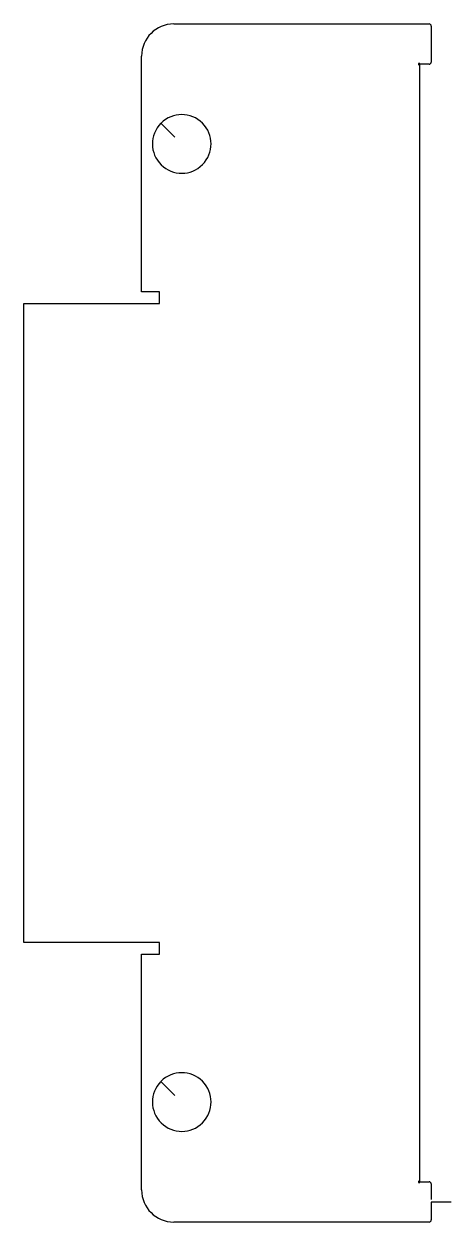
# Model space of a CAD drawing. Extents: x 333 to 440, y 13 to 314.
import ezdxf

# ---------------------------------------------------------------- set-up
doc = ezdxf.new("R2010")
doc.units = 0

msp = doc.modelspace()

# ---------------------------------------------------------------- linework, layer by layer
for p, q in [((370.5, 313.55), (434.5, 313.55)), ((435.05, 313), (435.05, 304)), ((362.45, 246.45), (362.45, 305.5)), ((432.05, 303.31), (432.05, 23.69)), ((434.5, 303.45), (432.19, 303.45)), ((370.77, 285.16), (367.27, 288.66)), ((366.95, 246.45), (362.45, 246.45)), ((366.95, 243.55), (366.95, 246.45)), ((332.95, 83.45), (332.95, 243.55)), ((332.95, 243.55), (366.95, 243.55)), ((366.95, 83.45), (332.95, 83.45)), ((366.95, 80.55), (366.95, 83.45)), ((362.45, 21.5), (362.45, 80.55)), ((362.45, 80.55), (366.95, 80.55)), ((370.77, 45.16), (367.27, 48.66)), ((432.19, 23.55), (434.5, 23.55)), ((435.05, 23), (435.05, 19.08)), ((440, 18.43), (435.05, 18.43)), ((435.05, 18.43), (435.05, 14)), ((434.5, 13.45), (370.5, 13.45))]:
    msp.add_line(p, q)
for centre, radius, start, end in [((370.5, 305.5), 8.05, 90, 180), ((434.5, 313), 0.55, 0, 90), ((432, 303.5), 0.196, 345.2564, 284.7436), ((434.5, 304), 0.55, 270, 0), ((372.5, 283.5), 7.35, 135.386, 135), ((372.5, 43.5), 7.35, 135.386, 135), ((370.5, 21.5), 8.05, 180, 270), ((432, 23.5), 0.196, 75.2564, 14.7436), ((434.5, 23), 0.55, 0, 90), ((434.5, 14), 0.55, 270, 0)]:
    msp.add_arc(centre, radius, start, end)

doc.saveas('drawing.dxf')
